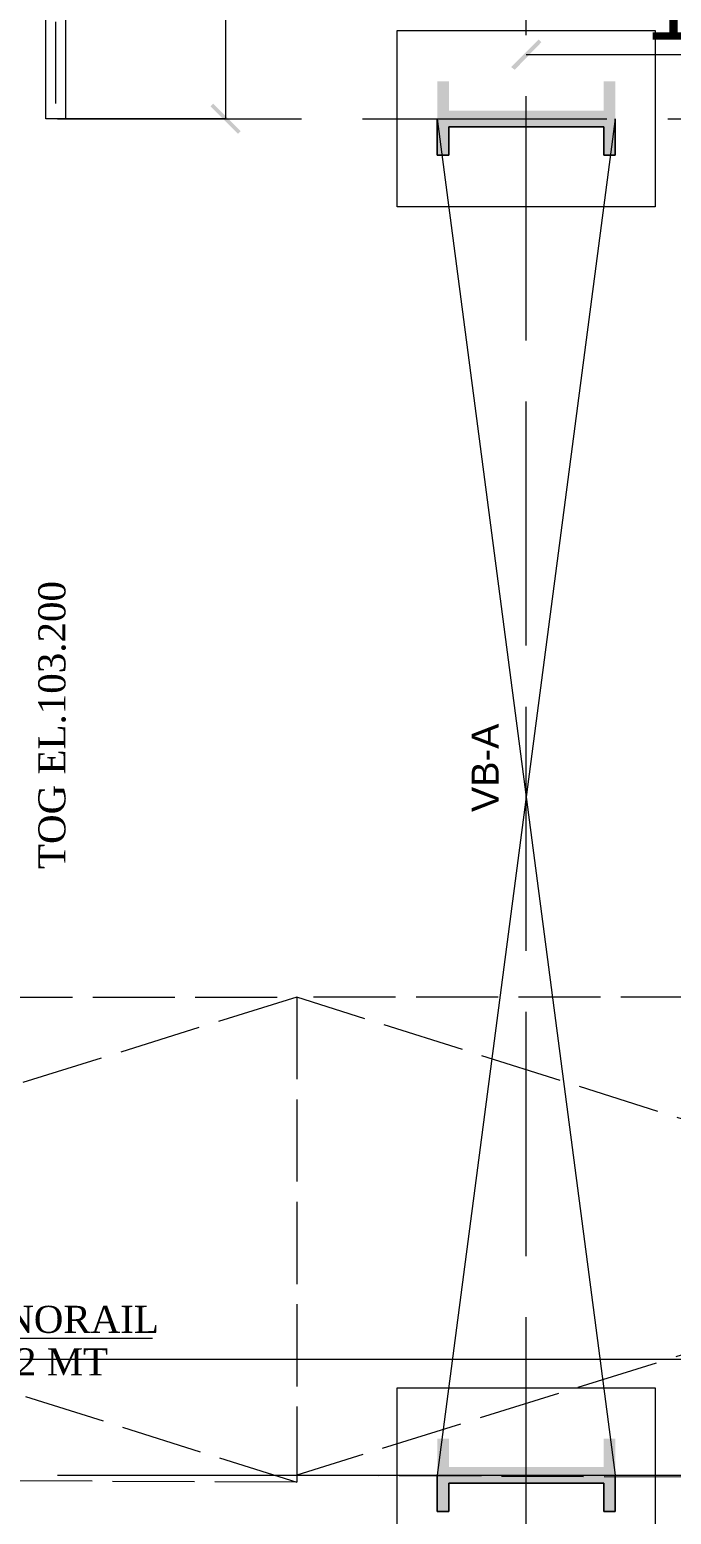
# Model space of a CAD drawing. Header units: inches. Extents: x 2602 to 127694, y 109 to 91908.
# Drawn here: x 21978 to 24343, y 26531 to 32002 of the extents above; entities that cross this region are included whole.
import ezdxf

# ---------------------------------------------------------------- set-up
doc = ezdxf.new("R2010")
doc.units = ezdxf.units.IN
doc.header["$MEASUREMENT"] = 0
doc.linetypes.add('PDF_IMPORT', pattern=[1, 0.8, -0.2])
doc.layers.add('PDF_Geometry', color=7, linetype='Continuous')
doc.layers.add('PDF_Solid Fills', color=7, linetype='Continuous', true_color=0x724639)
doc.layers.add('PDF_Text', color=230, linetype='Continuous', true_color=0xff007f)
doc.styles.add('PDF Arial', font='arial.ttf')
doc.styles.add('PDF Times New Roman', font='times.ttf')

msp = doc.modelspace()

# ---------------------------------------------------------------- hatches: boundary and pattern name
at = {"layer": 'PDF_Solid Fills', "true_color": 0x00b8b8, "transparency": 33554559}
for points in [[(23864.2, 31956.4), (23854.4, 31966.2), (23752.7, 31864.5), (23765.8, 31854.7)], [(22653.9, 31730.1), (22644, 31720.2), (22745.7, 31618.5), (22755.5, 31628.4)]]:
    msp.add_hatch(color=132, dxfattribs=at).paths.add_polyline_path(points)
at = {"layer": 'PDF_Solid Fills', "transparency": 33554559}
for points in [[(24136.5, 31539.8), (24136.5, 31812.1), (24093.8, 31812.1), (24093.8, 31703.8), (23523.1, 31703.8), (23523.1, 31812.1), (23480.5, 31812.1), (23480.5, 31539.8), (23523.1, 31539.8), (23523.1, 31644.8), (24093.8, 31644.8), (24093.8, 31539.8)], [(24136.5, 26540.8), (24136.5, 26809.8), (24093.8, 26809.8), (24093.8, 26704.8), (23523.1, 26704.8), (23523.1, 26809.8), (23480.5, 26809.8), (23480.5, 26540.8), (23523.1, 26540.8), (23523.1, 26645.8), (24093.8, 26645.8), (24093.8, 26540.8)]]:
    msp.add_hatch(color=256, dxfattribs=at).paths.add_polyline_path(points)

# ---------------------------------------------------------------- linework, layer by layer
at = {"layer": 'PDF_Geometry', "color": 30, "linetype": 'PDF_IMPORT', "lineweight": 0, "ltscale": 1125.093782, "true_color": 0xff7f00}
for points in [[(23808.5, 17356.4), (23808.5, 83868.1), (17307.2, 83868.1), (23808.5, 77216)], [(11954, 31674.3), (103309.6, 31674.3)], [(11954, 26675.3), (103309.6, 26675.3)]]:
    msp.add_lwpolyline(points, dxfattribs=at)
at = {"layer": 'PDF_Geometry', "linetype": 'PDF_IMPORT', "lineweight": 0, "ltscale": 377.218032}
msp.add_lwpolyline([(22066.7, 36558.4), (22073.3, 31674.3)], dxfattribs=at)
at = {"layer": 'PDF_Geometry', "color": 230, "lineweight": 0, "true_color": 0xff007f}
for points in [[(22109.4, 33622.7), (22109.4, 31674.3), (22037.2, 31674.3), (22037.2, 33622.7)], [(20876, 27180.5), (21630.4, 27180.5), (22430.8, 27180.5)]]:
    msp.add_lwpolyline(points, dxfattribs=at)
at = {"layer": 'PDF_Geometry', "color": 132, "lineweight": 0, "true_color": 0x00b8b8}
for points in [[(22109.4, 33622.7), (22699.8, 33622.7), (22699.8, 32225.4), (22699.8, 31674.3), (22109.4, 31674.3)], [(23808.5, 31910.5), (25487.9, 31910.5), (25487.9, 30703.4), (25045.1, 30703.4), (25045.1, 28823.8), (25045.1, 27787.3), (25487.9, 27787.3), (25045.1, 27787.3), (25045.1, 27403.5)], [(23808.5, 31910.5), (23808.5, 31910.5)], [(60585.6, 27101.7), (17435.1, 27101.7), (17435.1, 27200.2)]]:
    msp.add_lwpolyline(points, dxfattribs=at)
at = {"layer": 'PDF_Geometry', "color": 17, "lineweight": 0, "true_color": 0x724639}
for points in [[(23332.8, 31999), (24284.1, 31999), (24284.1, 31349.6), (23332.8, 31349.6)], [(23808.5, 31644.8), (24093.8, 31644.8), (24093.8, 31539.8), (24136.5, 31539.8), (24136.5, 31674.3), (24136.5, 31539.8), (24093.8, 31539.8), (24093.8, 31644.8), (23808.5, 31644.8), (23523.1, 31644.8), (23523.1, 31539.8), (23480.5, 31539.8), (23480.5, 31674.3), (23480.5, 31539.8), (23523.1, 31539.8), (23523.1, 31644.8)], [(23808.5, 31644.8), (24093.8, 31644.8), (24093.8, 31539.8), (24136.5, 31539.8), (24136.5, 31674.3), (24136.5, 31539.8), (24093.8, 31539.8), (24093.8, 31644.8), (23808.5, 31644.8), (23523.1, 31644.8), (23523.1, 31539.8), (23480.5, 31539.8), (23480.5, 31674.3), (23480.5, 31539.8), (23523.1, 31539.8), (23523.1, 31644.8)], [(23332.8, 26996.8), (24284.1, 26996.8), (24284.1, 26350.6), (23332.8, 26350.6)], [(23808.5, 26645.8), (24093.8, 26645.8), (24093.8, 26540.8), (24136.5, 26540.8), (24136.5, 26675.3), (24136.5, 26540.8), (24093.8, 26540.8), (24093.8, 26645.8), (23808.5, 26645.8), (23523.1, 26645.8), (23523.1, 26540.8), (23480.5, 26540.8), (23480.5, 26675.3), (23480.5, 26540.8), (23523.1, 26540.8), (23523.1, 26645.8)], [(23808.5, 26645.8), (24093.8, 26645.8), (24093.8, 26540.8), (24136.5, 26540.8), (24136.5, 26675.3), (24136.5, 26540.8), (24093.8, 26540.8), (24093.8, 26645.8), (23808.5, 26645.8), (23523.1, 26645.8), (23523.1, 26540.8), (23480.5, 26540.8), (23480.5, 26675.3), (23480.5, 26540.8), (23523.1, 26540.8), (23523.1, 26645.8)]]:
    msp.add_lwpolyline(points, close=True, dxfattribs=at)
for points in [[(23480.5, 31674.3), (24136.5, 26675.3)], [(24136.5, 31674.3), (23480.5, 26675.3)]]:
    msp.add_lwpolyline(points, dxfattribs=at)
at = {"layer": 'PDF_Geometry', "linetype": 'PDF_IMPORT', "lineweight": 0, "ltscale": 377.218032}
msp.add_lwpolyline([(17307.2, 28436.8), (22962.2, 28436.8), (22962.2, 26649.1), (17307.2, 26675.3)], close=True, dxfattribs=at)
at = {"layer": 'PDF_Geometry', "linetype": 'PDF_IMPORT', "lineweight": 0, "ltscale": 375.517072}
msp.add_lwpolyline([(17307.2, 28436.8), (22962.2, 26649.1)], dxfattribs=at)
at = {"layer": 'PDF_Geometry', "linetype": 'PDF_IMPORT', "lineweight": 0, "ltscale": 377.659881}
for points in [[(30309.7, 26645.8), (28613.9, 26649.1), (22962.2, 28436.8), (22962.2, 26675.3), (28613.9, 26649.1), (28613.9, 28436.8), (22962.2, 28436.8), (17307.2, 26675.3)], [(28613.9, 26649.1), (30309.7, 28436.8), (30309.7, 26649.1), (28613.9, 28436.8), (22962.2, 26675.3)]]:
    msp.add_lwpolyline(points, dxfattribs=at)
at = {"layer": 'PDF_Geometry', "color": 32, "lineweight": 0, "true_color": 0xb85b00}
for points in [[(22421, 26675.3), (99435.8, 26675.3), (99435.8, 26872.1)], [(22421, 26675.3), (22421, 26675.3)]]:
    msp.add_lwpolyline(points, dxfattribs=at)

# ---------------------------------------------------------------- texts
at = {"layer": 'PDF_Text', "color": 132, "true_color": 0x00b8b8, "insert": (24248, 31961.8), "char_height": 249.99, "attachment_point": 7, "style": 'PDF Arial'}
msp.add_mtext('1743', dxfattribs=at)
at = {"layer": 'PDF_Text', "color": 32, "true_color": 0xdd6d00, "insert": (22111.6, 28909.1), "char_height": 99.997, "attachment_point": 7, "rotation": 90, "style": 'PDF Times New Roman'}
msp.add_mtext('TOG EL.103.200', dxfattribs=at)
at = {"layer": 'PDF_Text', "insert": (23706.8, 29119), "char_height": 100, "attachment_point": 7, "rotation": 90, "style": 'PDF Arial'}
msp.add_mtext('VB-A', dxfattribs=at)
at = {"layer": 'PDF_Text', "char_height": 100, "attachment_point": 7, "style": 'PDF Times New Roman'}
for s, insert in [('MONORAIL', (21640.3, 27197.9)), ('CAP : 2 MT', (21515.6, 27040.5))]:
    msp.add_mtext(s, dxfattribs=dict(at, insert=insert))

doc.saveas('drawing.dxf')
